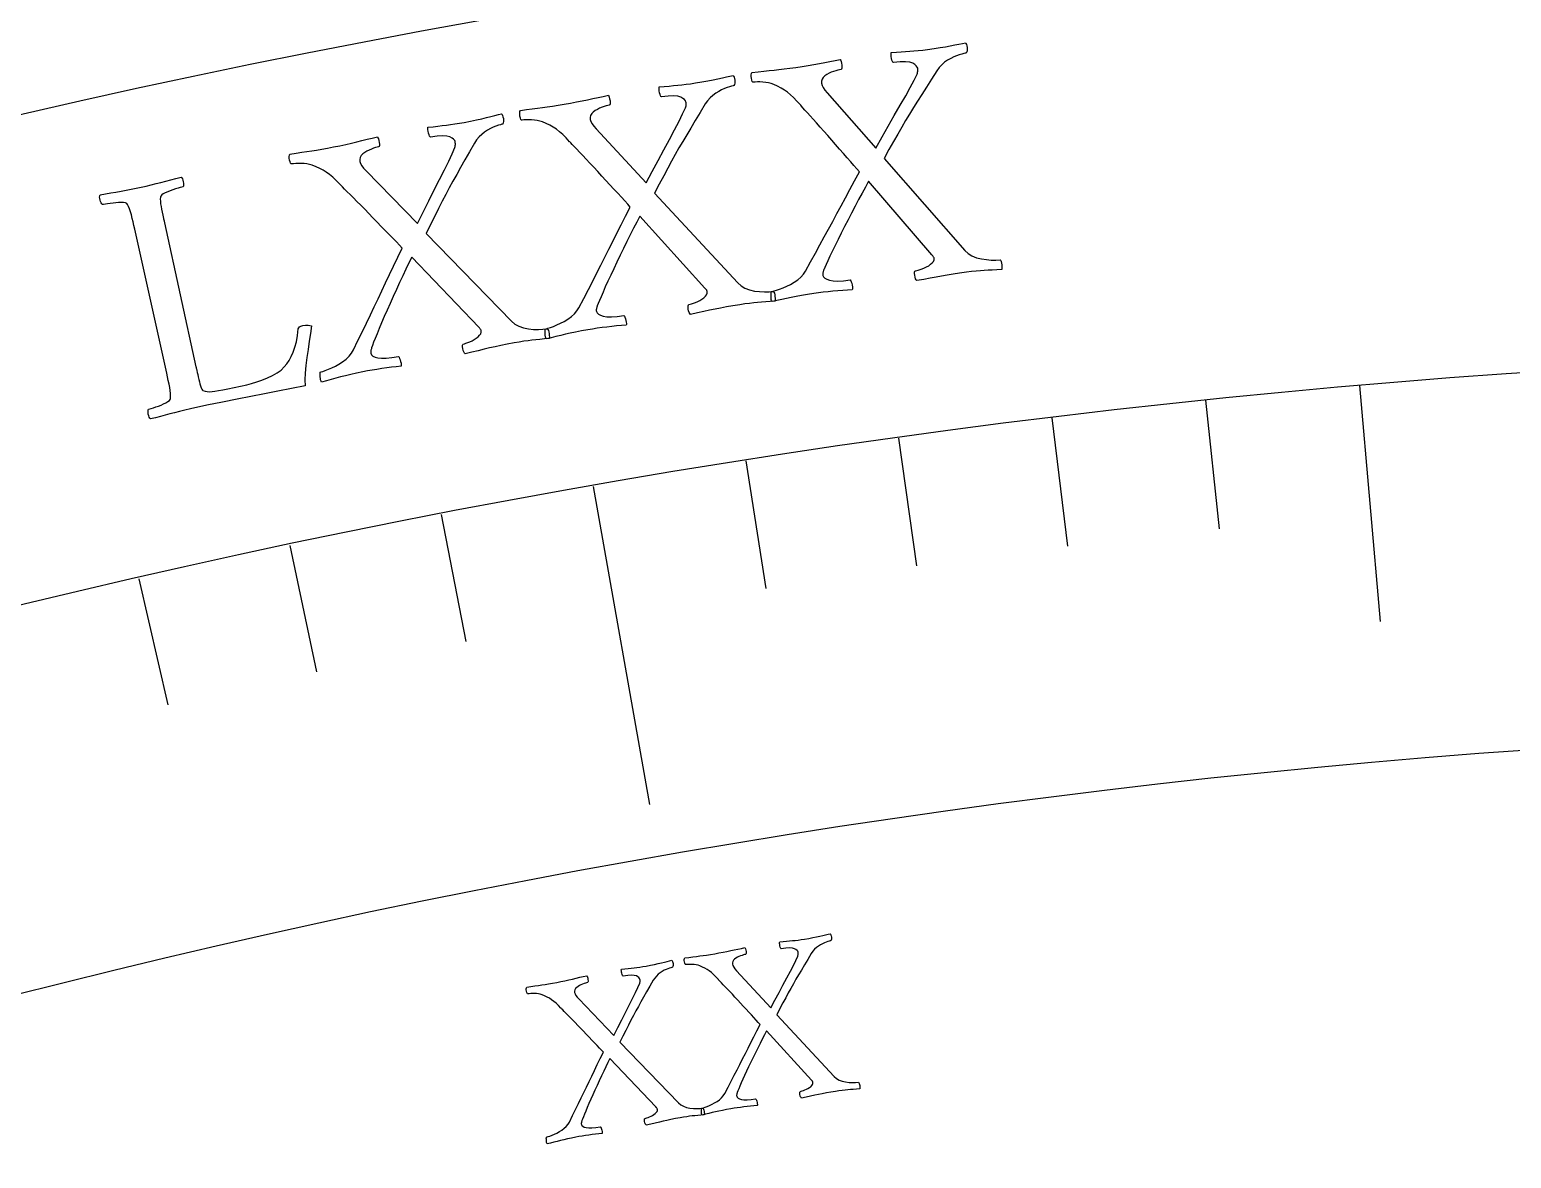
# Model space of a CAD drawing. Header units: millimetres. Extents: x -93 to 93, y -93 to 104.
# Drawn here: x -19.86 to -5.86, y 76.09 to 86.76 of the extents above; entities that cross this region are included whole.
import ezdxf

# ---------------------------------------------------------------- set-up
doc = ezdxf.new("R2010")
doc.units = ezdxf.units.MM
for name, color, linetype in [('ENGRAVE', 7, 'Continuous'), ('ENGRAVE_FINE', 8, 'Continuous'), ('TEXT', 5, 'Continuous')]:
    doc.layers.add(name, color=color, linetype=linetype)

msp = doc.modelspace()

# ---------------------------------------------------------------- linework, layer by layer
at = {"layer": 'ENGRAVE'}
for points in [[(-7.296, 83.3939), (-7.1009, 81.164)], [(-14.5365, 82.4407), (-14.0065, 79.4346)]]:
    msp.add_lwpolyline(points, dxfattribs=at)
for radius in [90.65, 90.65, 88.2219, 83.7125, 83.7125, 80.1513]:
    msp.add_circle((0, 0), radius, dxfattribs=at)
at = {"layer": 'ENGRAVE_FINE'}
for points in [[(-8.7503, 83.2539), (-8.6227, 82.0396)], [(-10.202, 83.0885), (-10.0532, 81.8766)], [(-11.6505, 82.8978), (-11.4806, 81.6887)], [(-13.0955, 82.6819), (-12.9045, 81.4759)], [(-15.9731, 82.1745), (-15.7401, 80.9759)], [(-17.4048, 81.8832), (-17.1509, 80.6889)], [(-18.8312, 81.567), (-18.5565, 80.3772)]]:
    msp.add_lwpolyline(points, dxfattribs=at)
at = {"layer": 'TEXT'}
for points in [[(-12.6207, 86.4008), (-12.5614, 86.4097), (-12.5047, 86.4189), (-12.4507, 86.4283), (-12.3992, 86.4379), (-12.3493, 86.4475), (-12.2997, 86.4568), (-12.2505, 86.4658), (-12.2017, 86.4744), (-12.1976, 86.4666), (-12.1938, 86.4553), (-12.1905, 86.4406), (-12.1875, 86.4224), (-12.1859, 86.405), (-12.1866, 86.3922), (-12.1898, 86.3842), (-12.1953, 86.3808), (-12.2085, 86.3784), (-12.2245, 86.3746), (-12.2433, 86.3693), (-12.2648, 86.3626), (-12.2872, 86.3543), (-12.3086, 86.3445), (-12.3288, 86.3332), (-12.348, 86.3203), (-12.3639, 86.3057), (-12.3744, 86.2891), (-12.3795, 86.2706), (-12.3791, 86.25), (-12.3738, 86.2308), (-12.363, 86.2093), (-12.3468, 86.1857), (-12.3251, 86.1599), (-11.8659, 85.6373), (-11.8066, 85.7435), (-11.7484, 85.8466), (-11.6913, 85.9465), (-11.6353, 86.0433), (-11.5838, 86.133), (-11.5402, 86.212), (-11.5044, 86.2802), (-11.4766, 86.3377), (-11.4732, 86.3466), (-11.4708, 86.3553), (-11.4695, 86.3639), (-11.4692, 86.3724), (-11.4695, 86.3799), (-11.4697, 86.3858), (-11.4699, 86.39), (-11.4702, 86.3925), (-11.4743, 86.4041), (-11.4836, 86.416), (-11.498, 86.428), (-11.5176, 86.4401), (-11.5457, 86.4496), (-11.5854, 86.4538), (-11.6369, 86.4526), (-11.7001, 86.4459), (-11.7051, 86.4492), (-11.7097, 86.4569), (-11.7138, 86.4691), (-11.7175, 86.4857), (-11.7202, 86.5034), (-11.7215, 86.5185), (-11.7214, 86.5311), (-11.7198, 86.5411), (-11.6719, 86.5443), (-11.6267, 86.5473), (-11.5843, 86.5501), (-11.5446, 86.5528), (-11.5055, 86.5558), (-11.4645, 86.5597), (-11.4217, 86.5644), (-11.3771, 86.5699), (-11.3156, 86.5784), (-11.2592, 86.587), (-11.2081, 86.5958), (-11.1621, 86.6047), (-11.1205, 86.6132), (-11.0827, 86.6208), (-11.0486, 86.6274), (-11.0183, 86.6332), (-11.0142, 86.6257), (-11.0105, 86.6156), (-11.007, 86.603), (-11.0039, 86.5878), (-11.0023, 86.5723), (-11.0032, 86.5585), (-11.0067, 86.5464), (-11.0128, 86.5362), (-11.0219, 86.5345), (-11.0357, 86.5312), (-11.0542, 86.5262), (-11.0774, 86.5195), (-11.1035, 86.5107), (-11.1305, 86.4992), (-11.1584, 86.4851), (-11.1873, 86.4683), (-11.2157, 86.4485), (-11.2421, 86.4254), (-11.2666, 86.3989), (-11.2891, 86.3691), (-11.3398, 86.2892), (-11.3872, 86.2147), (-11.4311, 86.1457), (-11.4716, 86.0821), (-11.5101, 86.0211), (-11.5478, 85.9598), (-11.5847, 85.8981), (-11.6209, 85.8361), (-11.6583, 85.771), (-11.6986, 85.6999), (-11.7418, 85.623), (-11.7879, 85.5401), (-11.0236, 84.6715), (-10.9932, 84.6425), (-10.9573, 84.6194), (-10.9159, 84.602), (-10.869, 84.5904), (-10.8205, 84.5833), (-10.7747, 84.5797), (-10.7313, 84.5795), (-10.6905, 84.5828), (-10.6853, 84.5752), (-10.6811, 84.5646), (-10.678, 84.5509), (-10.676, 84.5341), (-10.6749, 84.5176), (-10.6744, 84.5048), (-10.6746, 84.4957), (-10.6755, 84.4904), (-10.722, 84.4877), (-10.7651, 84.4853), (-10.805, 84.4831), (-10.8415, 84.481), (-10.8782, 84.4785), (-10.9185, 84.4749), (-10.9624, 84.4701), (-11.01, 84.4643), (-11.0752, 84.4554), (-11.1361, 84.4465), (-11.1925, 84.4374), (-11.2445, 84.4283), (-11.2965, 84.4187), (-11.3527, 84.4084), (-11.4133, 84.3971), (-11.4781, 84.3851), (-11.4849, 84.3926), (-11.4906, 84.4036), (-11.4951, 84.4182), (-11.4984, 84.4363), (-11.5, 84.4538), (-11.4992, 84.4665), (-11.4961, 84.4745), (-11.4907, 84.4778), (-11.4793, 84.48), (-11.4651, 84.4838), (-11.4479, 84.4893), (-11.4278, 84.4964), (-11.4067, 84.5051), (-11.3864, 84.5151), (-11.3668, 84.5265), (-11.3481, 84.5392), (-11.3323, 84.5528), (-11.3216, 84.5668), (-11.316, 84.5811), (-11.3155, 84.5959), (-11.3163, 84.5994), (-11.3178, 84.6036), (-11.32, 84.6082), (-11.3229, 84.6134), (-11.3262, 84.6186), (-11.3296, 84.623), (-11.3332, 84.6269), (-11.3368, 84.6301), (-11.9343, 85.3241), (-11.9647, 85.2695), (-11.9961, 85.2121), (-12.0285, 85.1517), (-12.0619, 85.0884), (-12.0955, 85.0241), (-12.1286, 84.9604), (-12.161, 84.8974), (-12.1929, 84.8351), (-12.2232, 84.775), (-12.2511, 84.7187), (-12.2765, 84.666), (-12.2995, 84.6171), (-12.3195, 84.5737), (-12.3359, 84.5375), (-12.3487, 84.5086), (-12.3579, 84.487), (-12.3592, 84.483), (-12.3608, 84.4782), (-12.3627, 84.4724), (-12.3649, 84.4657), (-12.3668, 84.4585), (-12.3678, 84.451), (-12.3679, 84.4431), (-12.3671, 84.435), (-12.3615, 84.421), (-12.349, 84.4085), (-12.3296, 84.3978), (-12.3032, 84.3886), (-12.2688, 84.3826), (-12.2249, 84.381), (-12.1717, 84.384), (-12.109, 84.3914), (-12.1034, 84.384), (-12.0985, 84.3735), (-12.0941, 84.36), (-12.0904, 84.3434), (-12.0877, 84.3271), (-12.0866, 84.3144), (-12.0871, 84.3053), (-12.0891, 84.2997), (-12.1341, 84.2965), (-12.1795, 84.293), (-12.2253, 84.2893), (-12.2714, 84.2852), (-12.3175, 84.2807), (-12.363, 84.2756), (-12.4081, 84.2699), (-12.4527, 84.2637), (-12.5127, 84.2544), (-12.5682, 84.2452), (-12.619, 84.2361), (-12.6652, 84.2269), (-12.7096, 84.2176), (-12.7547, 84.2079), (-12.8005, 84.1979), (-12.8472, 84.1875), (-12.8512, 84.1965), (-12.8541, 84.208), (-12.8559, 84.222), (-12.8566, 84.2385), (-12.8567, 84.2544), (-12.8563, 84.2668), (-12.8557, 84.2757), (-12.8547, 84.281), (-12.8449, 84.2833), (-12.8285, 84.288), (-12.8056, 84.2952), (-12.776, 84.3048), (-12.7428, 84.317), (-12.7087, 84.3319), (-12.6738, 84.3494), (-12.638, 84.3696), (-12.6041, 84.3923), (-12.575, 84.4174), (-12.5506, 84.445), (-12.531, 84.475), (-12.483, 84.5615), (-12.4373, 84.6443), (-12.394, 84.7232), (-12.3529, 84.7985), (-12.313, 84.8719), (-12.2734, 84.9455), (-12.2338, 85.0193), (-12.1945, 85.0932), (-12.1542, 85.1687), (-12.1119, 85.2472), (-12.0677, 85.3286), (-12.0214, 85.4131), (-12.0455, 85.4419), (-12.0728, 85.4738), (-12.1033, 85.5088), (-12.1371, 85.547), (-12.1728, 85.5871), (-12.209, 85.6283), (-12.2459, 85.6704), (-12.2834, 85.7135), (-12.3206, 85.7562), (-12.3568, 85.7974), (-12.3919, 85.8371), (-12.4261, 85.8752), (-12.4581, 85.9109), (-12.4872, 85.9432), (-12.5132, 85.9721), (-12.5361, 85.9977), (-12.5549, 86.0186), (-12.5683, 86.0335), (-12.5764, 86.0425), (-12.579, 86.0455), (-12.6115, 86.0823), (-12.6427, 86.1147), (-12.6726, 86.1426), (-12.7012, 86.166), (-12.7303, 86.1864), (-12.7615, 86.2053), (-12.7948, 86.2225), (-12.8303, 86.2381), (-12.8547, 86.2471), (-12.8803, 86.2539), (-12.9071, 86.2587), (-12.9351, 86.2613), (-12.962, 86.2625), (-12.9855, 86.2626), (-13.0057, 86.2618), (-13.0225, 86.26), (-13.0288, 86.2616), (-13.0341, 86.2684), (-13.0385, 86.2804), (-13.0419, 86.2976), (-13.0439, 86.3159), (-13.0436, 86.3312), (-13.0411, 86.3434), (-13.0365, 86.3525), (-12.9779, 86.3596), (-12.9237, 86.3657), (-12.8738, 86.3709), (-12.8283, 86.3753), (-12.7829, 86.3798), (-12.7332, 86.3855), (-12.6791, 86.3925), (-12.6207, 86.4008)], [(-14.8107, 86.0524), (-14.7517, 86.0629), (-14.6953, 86.0735), (-14.6415, 86.0842), (-14.5903, 86.0952), (-14.5406, 86.106), (-14.4913, 86.1165), (-14.4423, 86.1268), (-14.3937, 86.1367), (-14.3894, 86.1289), (-14.3854, 86.1178), (-14.3817, 86.1031), (-14.3782, 86.0851), (-14.3762, 86.0676), (-14.3766, 86.0549), (-14.3796, 86.0467), (-14.385, 86.0433), (-14.3981, 86.0406), (-14.414, 86.0363), (-14.4326, 86.0305), (-14.454, 86.0232), (-14.4762, 86.0144), (-14.4973, 86.0041), (-14.5173, 85.9923), (-14.5361, 85.9789), (-14.5517, 85.9639), (-14.5617, 85.947), (-14.5663, 85.9284), (-14.5654, 85.9079), (-14.5596, 85.8887), (-14.5483, 85.8675), (-14.5314, 85.8443), (-14.5091, 85.8191), (-14.0368, 85.3083), (-13.9802, 85.4161), (-13.9246, 85.5206), (-13.8701, 85.6219), (-13.8166, 85.72), (-13.7674, 85.8111), (-13.7258, 85.8912), (-13.6918, 85.9603), (-13.6654, 86.0184), (-13.6622, 86.0274), (-13.6601, 86.0362), (-13.659, 86.0448), (-13.6589, 86.0533), (-13.6594, 86.0608), (-13.6597, 86.0667), (-13.6601, 86.0708), (-13.6604, 86.0733), (-13.6648, 86.0849), (-13.6744, 86.0965), (-13.6891, 86.1081), (-13.709, 86.1197), (-13.7373, 86.1286), (-13.7771, 86.1317), (-13.8286, 86.1292), (-13.8916, 86.1209), (-13.8967, 86.124), (-13.9015, 86.1316), (-13.9059, 86.1437), (-13.91, 86.1603), (-13.9131, 86.1779), (-13.9148, 86.1929), (-13.915, 86.2055), (-13.9137, 86.2155), (-13.8659, 86.22), (-13.8208, 86.2241), (-13.7785, 86.2281), (-13.7389, 86.2317), (-13.6998, 86.2357), (-13.6589, 86.2406), (-13.6163, 86.2464), (-13.5718, 86.2531), (-13.5106, 86.2631), (-13.4545, 86.2732), (-13.4035, 86.2832), (-13.3578, 86.2933), (-13.3164, 86.3028), (-13.2788, 86.3114), (-13.2449, 86.3189), (-13.2147, 86.3254), (-13.2105, 86.3181), (-13.2065, 86.3081), (-13.2027, 86.2956), (-13.1992, 86.2805), (-13.1972, 86.2649), (-13.1978, 86.2511), (-13.201, 86.239), (-13.2068, 86.2286), (-13.2158, 86.2267), (-13.2296, 86.223), (-13.2479, 86.2175), (-13.271, 86.2103), (-13.2968, 86.2008), (-13.3235, 86.1887), (-13.3511, 86.1738), (-13.3795, 86.1563), (-13.4074, 86.1358), (-13.4332, 86.112), (-13.457, 86.085), (-13.4788, 86.0546), (-13.5275, 85.9734), (-13.5729, 85.8977), (-13.6151, 85.8276), (-13.6539, 85.763), (-13.6908, 85.7011), (-13.727, 85.6388), (-13.7623, 85.5762), (-13.797, 85.5133), (-13.8326, 85.4473), (-13.8711, 85.3752), (-13.9124, 85.2972), (-13.9564, 85.2132), (-13.1702, 84.3642), (-13.1391, 84.3361), (-13.1027, 84.3139), (-13.0608, 84.2975), (-13.0136, 84.2871), (-12.965, 84.2812), (-12.9191, 84.2788), (-12.8757, 84.2797), (-12.835, 84.284), (-12.8296, 84.2766), (-12.8252, 84.2661), (-12.8217, 84.2525), (-12.8193, 84.2357), (-12.8177, 84.2193), (-12.8169, 84.2065), (-12.8169, 84.1974), (-12.8177, 84.192), (-12.8641, 84.1882), (-12.9072, 84.1847), (-12.9469, 84.1814), (-12.9834, 84.1784), (-13.02, 84.175), (-13.0602, 84.1704), (-13.104, 84.1645), (-13.1514, 84.1574), (-13.2164, 84.1469), (-13.277, 84.1365), (-13.3332, 84.126), (-13.3849, 84.1155), (-13.4366, 84.1046), (-13.4926, 84.0928), (-13.5528, 84.0801), (-13.6173, 84.0664), (-13.6244, 84.0737), (-13.6303, 84.0846), (-13.6352, 84.099), (-13.6389, 84.117), (-13.6409, 84.1345), (-13.6405, 84.1473), (-13.6376, 84.1554), (-13.6322, 84.1588), (-13.621, 84.1612), (-13.6068, 84.1654), (-13.5898, 84.1713), (-13.5699, 84.179), (-13.549, 84.1882), (-13.5289, 84.1987), (-13.5097, 84.2106), (-13.4913, 84.2238), (-13.4759, 84.2378), (-13.4655, 84.252), (-13.4603, 84.2665), (-13.4601, 84.2812), (-13.461, 84.2848), (-13.4626, 84.2889), (-13.4649, 84.2935), (-13.4679, 84.2986), (-13.4714, 84.3036), (-13.4749, 84.308), (-13.4786, 84.3118), (-13.4823, 84.3149), (-14.0972, 84.9935), (-14.1262, 84.9382), (-14.1561, 84.88), (-14.187, 84.8188), (-14.2188, 84.7547), (-14.2508, 84.6895), (-14.2822, 84.625), (-14.3131, 84.5612), (-14.3433, 84.4981), (-14.3721, 84.4373), (-14.3986, 84.3803), (-14.4227, 84.327), (-14.4444, 84.2775), (-14.4633, 84.2336), (-14.4787, 84.197), (-14.4908, 84.1678), (-14.4995, 84.1459), (-14.5007, 84.1419), (-14.5021, 84.137), (-14.5039, 84.1312), (-14.5059, 84.1245), (-14.5076, 84.1172), (-14.5084, 84.1096), (-14.5083, 84.1018), (-14.5073, 84.0937), (-14.5013, 84.0798), (-14.4885, 84.0677), (-14.4688, 84.0574), (-14.4423, 84.049), (-14.4077, 84.0438), (-14.3638, 84.0433), (-14.3107, 84.0476), (-14.2482, 84.0567), (-14.2424, 84.0494), (-14.2372, 84.039), (-14.2325, 84.0256), (-14.2284, 84.0092), (-14.2253, 83.993), (-14.2239, 83.9803), (-14.2241, 83.9711), (-14.226, 83.9655), (-14.2709, 83.9612), (-14.3162, 83.9565), (-14.3618, 83.9516), (-14.4078, 83.9464), (-14.4538, 83.9407), (-14.4992, 83.9345), (-14.5441, 83.9276), (-14.5885, 83.9203), (-14.6483, 83.9095), (-14.7035, 83.8989), (-14.7541, 83.8884), (-14.8001, 83.8781), (-14.8441, 83.8677), (-14.889, 83.8569), (-14.9346, 83.8457), (-14.981, 83.8341), (-14.9852, 83.843), (-14.9884, 83.8544), (-14.9906, 83.8684), (-14.9917, 83.8848), (-14.9921, 83.9008), (-14.9921, 83.9132), (-14.9917, 83.922), (-14.9909, 83.9274), (-14.9811, 83.9299), (-14.9648, 83.935), (-14.9421, 83.9428), (-14.9128, 83.9532), (-14.8799, 83.9662), (-14.8462, 83.9819), (-14.8117, 84.0003), (-14.7764, 84.0214), (-14.7431, 84.045), (-14.7147, 84.0708), (-14.691, 84.099), (-14.6722, 84.1296), (-14.6264, 84.2173), (-14.5828, 84.3011), (-14.5415, 84.3812), (-14.5023, 84.4574), (-14.4644, 84.5319), (-14.4266, 84.6064), (-14.3889, 84.6812), (-14.3515, 84.7561), (-14.3131, 84.8326), (-14.2728, 84.9121), (-14.2307, 84.9947), (-14.1866, 85.0803), (-14.2114, 85.1084), (-14.2395, 85.1396), (-14.2709, 85.1739), (-14.3056, 85.2112), (-14.3423, 85.2504), (-14.3796, 85.2906), (-14.4175, 85.3318), (-14.4561, 85.3739), (-14.4944, 85.4157), (-14.5316, 85.456), (-14.5678, 85.4947), (-14.6028, 85.532), (-14.6358, 85.5668), (-14.6656, 85.5984), (-14.6924, 85.6266), (-14.716, 85.6516), (-14.7353, 85.672), (-14.749, 85.6866), (-14.7573, 85.6954), (-14.7601, 85.6983), (-14.7935, 85.7343), (-14.8255, 85.7659), (-14.8561, 85.793), (-14.8853, 85.8157), (-14.9149, 85.8354), (-14.9465, 85.8534), (-14.9803, 85.8698), (-15.0162, 85.8845), (-15.0408, 85.8928), (-15.0665, 85.899), (-15.0934, 85.9031), (-15.1215, 85.905), (-15.1484, 85.9055), (-15.172, 85.905), (-15.1921, 85.9037), (-15.2089, 85.9015), (-15.2152, 85.9029), (-15.2206, 85.9096), (-15.2253, 85.9215), (-15.2292, 85.9386), (-15.2316, 85.9569), (-15.2317, 85.9721), (-15.2296, 85.9844), (-15.2252, 85.9936), (-15.1668, 86.0021), (-15.1127, 86.0096), (-15.063, 86.0161), (-15.0177, 86.0216), (-14.9724, 86.0273), (-14.9228, 86.0343), (-14.8689, 86.0427), (-14.8107, 86.0524)], [(-16.9912, 85.6486), (-16.9325, 85.6605), (-16.8763, 85.6725), (-16.8228, 85.6847), (-16.7719, 85.6969), (-16.7225, 85.709), (-16.6735, 85.7208), (-16.6248, 85.7322), (-16.5765, 85.7434), (-16.572, 85.7358), (-16.5677, 85.7247), (-16.5636, 85.7102), (-16.5597, 85.6922), (-16.5572, 85.6748), (-16.5573, 85.662), (-16.5601, 85.6538), (-16.5654, 85.6502), (-16.5785, 85.6472), (-16.5942, 85.6425), (-16.6127, 85.6363), (-16.6339, 85.6284), (-16.6559, 85.6191), (-16.6767, 85.6082), (-16.6963, 85.5959), (-16.7148, 85.582), (-16.73, 85.5666), (-16.7396, 85.5495), (-16.7437, 85.5307), (-16.7423, 85.5103), (-16.736, 85.4913), (-16.7242, 85.4704), (-16.7067, 85.4476), (-16.6838, 85.423), (-16.1987, 84.9244), (-16.1448, 85.0335), (-16.0919, 85.1394), (-16.04, 85.2421), (-15.989, 85.3415), (-15.9421, 85.4338), (-15.9026, 85.5149), (-15.8703, 85.5848), (-15.8454, 85.6436), (-15.8424, 85.6527), (-15.8405, 85.6615), (-15.8396, 85.6702), (-15.8398, 85.6786), (-15.8404, 85.6862), (-15.841, 85.692), (-15.8414, 85.6962), (-15.8418, 85.6987), (-15.8465, 85.7101), (-15.8563, 85.7215), (-15.8714, 85.7327), (-15.8916, 85.7438), (-15.9201, 85.7519), (-15.96, 85.7541), (-16.0113, 85.7502), (-16.0741, 85.7404), (-16.0793, 85.7434), (-16.0843, 85.7508), (-16.089, 85.7628), (-16.0935, 85.7793), (-16.0971, 85.7968), (-16.0992, 85.8118), (-16.0997, 85.8243), (-16.0987, 85.8344), (-16.0509, 85.84), (-16.006, 85.8454), (-15.9638, 85.8503), (-15.9243, 85.855), (-15.8853, 85.86), (-15.8446, 85.8659), (-15.8021, 85.8728), (-15.7578, 85.8806), (-15.6968, 85.8922), (-15.641, 85.9037), (-15.5904, 85.915), (-15.5449, 85.9262), (-15.5038, 85.9368), (-15.4664, 85.9463), (-15.4327, 85.9547), (-15.4027, 85.962), (-15.3982, 85.9547), (-15.394, 85.9449), (-15.3899, 85.9325), (-15.3861, 85.9175), (-15.3836, 85.902), (-15.3838, 85.8882), (-15.3867, 85.876), (-15.3923, 85.8654), (-15.4013, 85.8633), (-15.4149, 85.8592), (-15.4331, 85.8533), (-15.456, 85.8455), (-15.4816, 85.8354), (-15.508, 85.8225), (-15.5352, 85.807), (-15.5631, 85.7888), (-15.5905, 85.7676), (-15.6157, 85.7431), (-15.6388, 85.7155), (-15.6597, 85.6846), (-15.7064, 85.6021), (-15.7499, 85.5253), (-15.7902, 85.4542), (-15.8275, 85.3886), (-15.8628, 85.3258), (-15.8973, 85.2626), (-15.9311, 85.1992), (-15.9641, 85.1354), (-15.9981, 85.0684), (-16.0347, 84.9954), (-16.074, 84.9164), (-16.1158, 84.8313), (-15.3084, 84.0025), (-15.2766, 83.9752), (-15.2396, 83.9539), (-15.1973, 83.9387), (-15.1499, 83.9294), (-15.1011, 83.9248), (-15.0551, 83.9235), (-15.0118, 83.9256), (-14.9713, 83.9309), (-14.9656, 83.9236), (-14.9609, 83.9132), (-14.9572, 83.8997), (-14.9543, 83.883), (-14.9523, 83.8666), (-14.9512, 83.8539), (-14.951, 83.8448), (-14.9516, 83.8394), (-14.9979, 83.8344), (-15.0408, 83.8298), (-15.0805, 83.8255), (-15.1169, 83.8216), (-15.1534, 83.8172), (-15.1935, 83.8116), (-15.2371, 83.8046), (-15.2843, 83.7963), (-15.349, 83.7842), (-15.4093, 83.7722), (-15.4652, 83.7603), (-15.5167, 83.7485), (-15.5681, 83.7363), (-15.6238, 83.7231), (-15.6836, 83.7088), (-15.7477, 83.6935), (-15.755, 83.7006), (-15.7612, 83.7113), (-15.7665, 83.7256), (-15.7707, 83.7436), (-15.7731, 83.761), (-15.773, 83.7737), (-15.7703, 83.7819), (-15.765, 83.7854), (-15.7538, 83.7882), (-15.7398, 83.7927), (-15.7229, 83.7991), (-15.7032, 83.8072), (-15.6826, 83.8169), (-15.6628, 83.828), (-15.6438, 83.8403), (-15.6258, 83.854), (-15.6107, 83.8684), (-15.6008, 83.8829), (-15.5959, 83.8975), (-15.5961, 83.9122), (-15.597, 83.9158), (-15.5987, 83.9198), (-15.6012, 83.9243), (-15.6043, 83.9294), (-15.6079, 83.9343), (-15.6116, 83.9387), (-15.6153, 83.9423), (-15.6191, 83.9453), (-16.2511, 84.6081), (-16.2786, 84.5521), (-16.3071, 84.4931), (-16.3364, 84.4312), (-16.3665, 84.3663), (-16.3969, 84.3003), (-16.4266, 84.235), (-16.4559, 84.1705), (-16.4845, 84.1066), (-16.5118, 84.0451), (-16.5367, 83.9874), (-16.5595, 83.9335), (-16.5799, 83.8835), (-16.5977, 83.8391), (-16.6122, 83.8022), (-16.6235, 83.7727), (-16.6317, 83.7506), (-16.6328, 83.7465), (-16.6341, 83.7416), (-16.6357, 83.7357), (-16.6375, 83.729), (-16.639, 83.7217), (-16.6397, 83.7141), (-16.6394, 83.7063), (-16.6382, 83.6982), (-16.6319, 83.6844), (-16.6187, 83.6727), (-16.5988, 83.6629), (-16.572, 83.6551), (-16.5373, 83.6508), (-16.4935, 83.6515), (-16.4404, 83.6571), (-16.3782, 83.6677), (-16.3722, 83.6606), (-16.3668, 83.6504), (-16.3617, 83.6371), (-16.3572, 83.6208), (-16.3537, 83.6046), (-16.3519, 83.592), (-16.352, 83.5828), (-16.3537, 83.5772), (-16.3985, 83.5717), (-16.4436, 83.5659), (-16.4891, 83.5598), (-16.535, 83.5534), (-16.5808, 83.5466), (-16.626, 83.5392), (-16.6708, 83.5312), (-16.7149, 83.5227), (-16.7745, 83.5105), (-16.8294, 83.4985), (-16.8797, 83.4867), (-16.9254, 83.4752), (-16.9691, 83.4637), (-17.0137, 83.4517), (-17.059, 83.4394), (-17.1051, 83.4266), (-17.1095, 83.4354), (-17.113, 83.4468), (-17.1155, 83.4606), (-17.1171, 83.477), (-17.1179, 83.493), (-17.1182, 83.5054), (-17.1181, 83.5143), (-17.1174, 83.5196), (-17.1076, 83.5224), (-17.0915, 83.5279), (-17.069, 83.5363), (-17.04, 83.5474), (-17.0074, 83.5613), (-16.9741, 83.5778), (-16.9401, 83.5971), (-16.9054, 83.6191), (-16.8727, 83.6435), (-16.8449, 83.6701), (-16.8219, 83.6988), (-16.8039, 83.7298), (-16.7604, 83.8187), (-16.7189, 83.9036), (-16.6796, 83.9847), (-16.6424, 84.0619), (-16.6064, 84.1373), (-16.5705, 84.2128), (-16.5347, 84.2885), (-16.4992, 84.3643), (-16.4628, 84.4417), (-16.4246, 84.5223), (-16.3845, 84.6059), (-16.3426, 84.6926), (-16.3681, 84.7201), (-16.397, 84.7506), (-16.4293, 84.784), (-16.4649, 84.8204), (-16.5026, 84.8587), (-16.5409, 84.898), (-16.5799, 84.9381), (-16.6195, 84.9792), (-16.6588, 85.0201), (-16.6971, 85.0594), (-16.7342, 85.0972), (-16.7702, 85.1336), (-16.804, 85.1676), (-16.8347, 85.1983), (-16.8621, 85.2259), (-16.8863, 85.2503), (-16.9061, 85.2702), (-16.9203, 85.2844), (-16.9288, 85.293), (-16.9316, 85.2958), (-16.9659, 85.331), (-16.9987, 85.3617), (-17.03, 85.3881), (-17.0598, 85.41), (-17.0898, 85.4289), (-17.1219, 85.4461), (-17.1561, 85.4617), (-17.1923, 85.4755), (-17.2171, 85.4831), (-17.2431, 85.4887), (-17.2701, 85.4921), (-17.2982, 85.4933), (-17.3251, 85.4931), (-17.3486, 85.4921), (-17.3687, 85.4902), (-17.3854, 85.4876), (-17.3917, 85.4888), (-17.3974, 85.4954), (-17.4024, 85.5071), (-17.4067, 85.5242), (-17.4096, 85.5423), (-17.4101, 85.5576), (-17.4082, 85.5699), (-17.404, 85.5793), (-17.3459, 85.5893), (-17.292, 85.5981), (-17.2425, 85.6059), (-17.1973, 85.6125), (-17.1522, 85.6193), (-17.1028, 85.6276), (-17.0491, 85.6374), (-16.9912, 85.6486)], [(-18.2913, 83.5715), (-18.2905, 83.5678), (-18.2895, 83.5633), (-18.2884, 83.558), (-18.287, 83.5519), (-18.2836, 83.5361), (-18.2796, 83.518), (-18.2752, 83.4977), (-18.2703, 83.4752), (-18.265, 83.4521), (-18.2595, 83.4301), (-18.2539, 83.4092), (-18.2481, 83.3894), (-18.2422, 83.3723), (-18.2364, 83.3594), (-18.2307, 83.3508), (-18.2251, 83.3465), (-18.2057, 83.34), (-18.185, 83.336), (-18.1629, 83.3348), (-18.1395, 83.3361), (-18.1121, 83.3398), (-18.0782, 83.3456), (-18.0377, 83.3534), (-17.9907, 83.3632), (-17.8121, 83.4016), (-17.7657, 83.4128), (-17.7177, 83.4272), (-17.6681, 83.4447), (-17.6167, 83.4653), (-17.5675, 83.4883), (-17.5245, 83.5133), (-17.4876, 83.5401), (-17.4567, 83.5689), (-17.4328, 83.5982), (-17.4107, 83.6314), (-17.3905, 83.6684), (-17.3721, 83.7094), (-17.356, 83.7554), (-17.3427, 83.8076), (-17.3321, 83.8661), (-17.3243, 83.9309), (-17.3208, 83.9405), (-17.3126, 83.9486), (-17.2999, 83.9551), (-17.2826, 83.9599), (-17.2553, 83.9643), (-17.2325, 83.9651), (-17.2141, 83.9625), (-17.2001, 83.9564), (-17.2098, 83.8851), (-17.2201, 83.8116), (-17.231, 83.7358), (-17.2424, 83.6577), (-17.2523, 83.5817), (-17.2586, 83.5119), (-17.2613, 83.4484), (-17.2603, 83.3912), (-17.3885, 83.365), (-17.5164, 83.3395), (-17.644, 83.3147), (-17.7714, 83.2907), (-17.9026, 83.2656), (-18.0417, 83.2377), (-18.1886, 83.207), (-18.3434, 83.1734), (-18.397, 83.1612), (-18.4476, 83.1491), (-18.4953, 83.1369), (-18.5399, 83.1247), (-18.5836, 83.1127), (-18.6281, 83.1011), (-18.6737, 83.0899), (-18.7201, 83.0791), (-18.7274, 83.0856), (-18.7335, 83.095), (-18.7382, 83.1072), (-18.7417, 83.1222), (-18.7438, 83.1376), (-18.7443, 83.1508), (-18.7433, 83.1617), (-18.7407, 83.1704), (-18.729, 83.1734), (-18.7134, 83.1779), (-18.6939, 83.1838), (-18.6705, 83.1914), (-18.6455, 83.2001), (-18.6214, 83.2096), (-18.5981, 83.2201), (-18.5757, 83.2314), (-18.5564, 83.2428), (-18.5427, 83.2533), (-18.5345, 83.2631), (-18.5319, 83.272), (-18.5308, 83.2943), (-18.5318, 83.3191), (-18.5348, 83.3464), (-18.5398, 83.3764), (-18.5461, 83.4081), (-18.5529, 83.4411), (-18.5602, 83.4752), (-18.5679, 83.5105), (-18.8704, 84.8708), (-18.8784, 84.9062), (-18.8863, 84.9405), (-18.8943, 84.9737), (-18.9022, 85.0058), (-18.9104, 85.0358), (-18.9195, 85.0623), (-18.9293, 85.0855), (-18.9399, 85.1053), (-18.9464, 85.1135), (-18.9582, 85.1192), (-18.9754, 85.1224), (-18.9979, 85.1232), (-19.0232, 85.1223), (-19.0491, 85.1207), (-19.0754, 85.1184), (-19.1023, 85.1152), (-19.1272, 85.1119), (-19.1479, 85.1089), (-19.1642, 85.1061), (-19.1763, 85.1037), (-19.1825, 85.1105), (-19.1882, 85.1199), (-19.1935, 85.132), (-19.1982, 85.1468), (-19.2015, 85.1619), (-19.2024, 85.1749), (-19.2008, 85.186), (-19.1969, 85.195), (-19.1469, 85.2044), (-19.0973, 85.2135), (-19.0481, 85.2223), (-18.9992, 85.2308), (-18.9508, 85.2393), (-18.9029, 85.2483), (-18.8556, 85.2578), (-18.8088, 85.2678), (-18.7611, 85.2787), (-18.714, 85.29), (-18.6677, 85.3017), (-18.6222, 85.3139), (-18.5765, 85.3263), (-18.5297, 85.3388), (-18.4818, 85.3512), (-18.4328, 85.3636), (-18.4254, 85.3571), (-18.4194, 85.3477), (-18.4147, 85.3354), (-18.4113, 85.3204), (-18.4094, 85.305), (-18.4091, 85.2918), (-18.4103, 85.2808), (-18.4131, 85.2721), (-18.4251, 85.2692), (-18.4411, 85.2648), (-18.4611, 85.2589), (-18.4851, 85.2514), (-18.5106, 85.243), (-18.5352, 85.2341), (-18.5589, 85.2248), (-18.5815, 85.2151), (-18.601, 85.205), (-18.6153, 85.1948), (-18.6244, 85.1845), (-18.6282, 85.1741), (-18.6288, 85.1555), (-18.6278, 85.1348), (-18.6253, 85.1118), (-18.6212, 85.0867), (-18.6161, 85.0598), (-18.6105, 85.0317), (-18.6044, 85.0024), (-18.5979, 84.972), (-18.5968, 84.9671), (-18.5957, 84.9622), (-18.5947, 84.9573), (-18.5936, 84.9524), (-18.5925, 84.9475), (-18.5914, 84.9426), (-18.5904, 84.9377), (-18.5893, 84.9328)], [(-13.3888, 78.0235), (-13.3484, 78.0307), (-13.3098, 78.0379), (-13.273, 78.0453), (-13.2379, 78.0528), (-13.2039, 78.0602), (-13.1701, 78.0674), (-13.1366, 78.0745), (-13.1034, 78.0813), (-13.1004, 78.076), (-13.0977, 78.0683), (-13.0951, 78.0582), (-13.0927, 78.0458), (-13.0913, 78.0338), (-13.0916, 78.025), (-13.0936, 78.0194), (-13.0973, 78.0171), (-13.1063, 78.0152), (-13.1172, 78.0123), (-13.1299, 78.0083), (-13.1446, 78.0033), (-13.1598, 77.9972), (-13.1742, 77.9901), (-13.1879, 77.982), (-13.2008, 77.9728), (-13.2114, 77.9625), (-13.2183, 77.9509), (-13.2214, 77.9381), (-13.2208, 77.924), (-13.2168, 77.9108), (-13.209, 77.8963), (-13.1975, 77.8803), (-13.1822, 77.863), (-12.8579, 77.512), (-12.8192, 77.586), (-12.7812, 77.6579), (-12.744, 77.7277), (-12.7075, 77.7952), (-12.6739, 77.8578), (-12.6455, 77.9129), (-12.6224, 77.9605), (-12.6044, 78.0005), (-12.6022, 78.0066), (-12.6008, 78.0127), (-12.6001, 78.0186), (-12.6, 78.0244), (-12.6004, 78.0296), (-12.6006, 78.0337), (-12.6009, 78.0365), (-12.6011, 78.0382), (-12.6041, 78.0462), (-12.6107, 78.0541), (-12.6209, 78.0621), (-12.6345, 78.0701), (-12.6539, 78.0761), (-12.6812, 78.0782), (-12.7164, 78.0764), (-12.7595, 78.0707), (-12.763, 78.0728), (-12.7663, 78.078), (-12.7694, 78.0863), (-12.7722, 78.0977), (-12.7744, 78.1098), (-12.7756, 78.1202), (-12.7757, 78.1288), (-12.7749, 78.1357), (-12.7421, 78.1388), (-12.7113, 78.1417), (-12.6823, 78.1445), (-12.6552, 78.147), (-12.6285, 78.1498), (-12.6005, 78.1532), (-12.5713, 78.1573), (-12.5409, 78.162), (-12.499, 78.169), (-12.4606, 78.176), (-12.4258, 78.183), (-12.3944, 78.19), (-12.3662, 78.1966), (-12.3405, 78.2026), (-12.3173, 78.2078), (-12.2966, 78.2124), (-12.2937, 78.2073), (-12.2909, 78.2005), (-12.2883, 78.1919), (-12.2859, 78.1815), (-12.2844, 78.1708), (-12.2848, 78.1613), (-12.2869, 78.153), (-12.2909, 78.1459), (-12.2971, 78.1445), (-12.3064, 78.1419), (-12.319, 78.1381), (-12.3348, 78.1331), (-12.3524, 78.1265), (-12.3707, 78.1181), (-12.3895, 78.1079), (-12.409, 78.0958), (-12.428, 78.0816), (-12.4456, 78.0652), (-12.4618, 78.0466), (-12.4766, 78.0257), (-12.5098, 77.9697), (-12.5408, 77.9176), (-12.5695, 77.8694), (-12.596, 77.8249), (-12.6212, 77.7823), (-12.6458, 77.7395), (-12.67, 77.6964), (-12.6936, 77.6531), (-12.718, 77.6076), (-12.7443, 77.5581), (-12.7725, 77.5044), (-12.8026, 77.4466), (-12.2608, 76.8642), (-12.2393, 76.845), (-12.2142, 76.8298), (-12.1853, 76.8186), (-12.1528, 76.8116), (-12.1193, 76.8077), (-12.0877, 76.8062), (-12.0579, 76.8069), (-12.0298, 76.81), (-12.0261, 76.8049), (-12.023, 76.7977), (-12.0206, 76.7883), (-12.0189, 76.7768), (-12.0177, 76.7655), (-12.0172, 76.7568), (-12.0171, 76.7505), (-12.0176, 76.7468), (-12.0496, 76.744), (-12.0792, 76.7415), (-12.1066, 76.7391), (-12.1317, 76.737), (-12.1569, 76.7345), (-12.1846, 76.7312), (-12.2148, 76.7271), (-12.2474, 76.7221), (-12.2921, 76.7147), (-12.3338, 76.7074), (-12.3725, 76.7001), (-12.4081, 76.6928), (-12.4437, 76.6852), (-12.4823, 76.677), (-12.5237, 76.6681), (-12.5681, 76.6586), (-12.573, 76.6636), (-12.5771, 76.6711), (-12.5805, 76.681), (-12.5831, 76.6934), (-12.5845, 76.7054), (-12.5842, 76.7141), (-12.5822, 76.7197), (-12.5785, 76.7221), (-12.5707, 76.7238), (-12.561, 76.7267), (-12.5493, 76.7308), (-12.5356, 76.7361), (-12.5212, 76.7424), (-12.5074, 76.7497), (-12.4942, 76.7579), (-12.4816, 76.767), (-12.471, 76.7766), (-12.4639, 76.7864), (-12.4603, 76.7964), (-12.4602, 76.8065), (-12.4608, 76.809), (-12.4619, 76.8118), (-12.4635, 76.815), (-12.4656, 76.8185), (-12.468, 76.8219), (-12.4704, 76.825), (-12.4729, 76.8275), (-12.4755, 76.8297), (-12.8991, 77.2955), (-12.9189, 77.2574), (-12.9394, 77.2174), (-12.9606, 77.1753), (-12.9825, 77.1312), (-13.0044, 77.0864), (-13.026, 77.0421), (-13.0472, 76.9982), (-13.068, 76.9548), (-13.0878, 76.913), (-13.106, 76.8738), (-13.1226, 76.8372), (-13.1375, 76.8031), (-13.1505, 76.7729), (-13.1612, 76.7478), (-13.1695, 76.7277), (-13.1755, 76.7127), (-13.1763, 76.7099), (-13.1773, 76.7066), (-13.1785, 76.7026), (-13.1799, 76.698), (-13.1811, 76.693), (-13.1817, 76.6878), (-13.1816, 76.6824), (-13.1809, 76.6768), (-13.1768, 76.6672), (-13.168, 76.6589), (-13.1545, 76.6519), (-13.1362, 76.646), (-13.1124, 76.6425), (-13.0822, 76.6422), (-13.0456, 76.6451), (-13.0025, 76.6513), (-12.9986, 76.6463), (-12.995, 76.6392), (-12.9918, 76.63), (-12.9889, 76.6187), (-12.9868, 76.6075), (-12.9858, 76.5988), (-12.986, 76.5925), (-12.9873, 76.5887), (-13.0182, 76.5857), (-13.0494, 76.5825), (-13.0808, 76.5791), (-13.1125, 76.5755), (-13.1442, 76.5716), (-13.1755, 76.5673), (-13.2064, 76.5626), (-13.237, 76.5576), (-13.2782, 76.5502), (-13.3162, 76.543), (-13.351, 76.5358), (-13.3827, 76.5287), (-13.4131, 76.5216), (-13.444, 76.5142), (-13.4754, 76.5066), (-13.5073, 76.4987), (-13.5102, 76.5048), (-13.5124, 76.5126), (-13.5139, 76.5222), (-13.5147, 76.5335), (-13.5149, 76.5445), (-13.5149, 76.553), (-13.5146, 76.5591), (-13.514, 76.5628), (-13.5073, 76.5645), (-13.4961, 76.568), (-13.4804, 76.5733), (-13.4602, 76.5805), (-13.4376, 76.5894), (-13.4144, 76.6002), (-13.3906, 76.6128), (-13.3663, 76.6272), (-13.3433, 76.6434), (-13.3237, 76.6612), (-13.3074, 76.6805), (-13.2944, 76.7015), (-13.2628, 76.7618), (-13.2328, 76.8194), (-13.2043, 76.8745), (-13.1773, 76.9269), (-13.1512, 76.978), (-13.1252, 77.0293), (-13.0994, 77.0807), (-13.0736, 77.1322), (-13.0473, 77.1848), (-13.0196, 77.2394), (-12.9907, 77.2962), (-12.9605, 77.3551), (-12.9775, 77.3744), (-12.9969, 77.3959), (-13.0184, 77.4194), (-13.0423, 77.445), (-13.0675, 77.472), (-13.0931, 77.4997), (-13.1191, 77.528), (-13.1456, 77.5569), (-13.1719, 77.5856), (-13.1974, 77.6133), (-13.2222, 77.64), (-13.2463, 77.6656), (-13.2689, 77.6896), (-13.2894, 77.7113), (-13.3077, 77.7307), (-13.3239, 77.7479), (-13.3371, 77.762), (-13.3465, 77.772), (-13.3522, 77.778), (-13.3541, 77.78), (-13.377, 77.8048), (-13.3989, 77.8265), (-13.4199, 77.8452), (-13.4399, 77.8609), (-13.4601, 77.8744), (-13.4818, 77.8868), (-13.505, 77.8981), (-13.5295, 77.9083), (-13.5464, 77.914), (-13.564, 77.9183), (-13.5824, 77.9212), (-13.6016, 77.9226), (-13.6201, 77.9229), (-13.6362, 77.9226), (-13.65, 77.9218), (-13.6615, 77.9203), (-13.6658, 77.9213), (-13.6695, 77.9258), (-13.6728, 77.934), (-13.6754, 77.9458), (-13.677, 77.9584), (-13.6771, 77.9688), (-13.6756, 77.9773), (-13.6726, 77.9836), (-13.6326, 77.9894), (-13.5956, 77.9945), (-13.5616, 77.9989), (-13.5305, 78.0026), (-13.4995, 78.0064), (-13.4656, 78.0112), (-13.4287, 78.0169), (-13.3888, 78.0235)], [(-14.8825, 77.7524), (-14.8422, 77.7604), (-14.8038, 77.7683), (-14.7671, 77.7764), (-14.7322, 77.7846), (-14.6983, 77.7927), (-14.6647, 77.8005), (-14.6313, 77.8082), (-14.5982, 77.8157), (-14.5952, 77.8104), (-14.5923, 77.8028), (-14.5895, 77.7928), (-14.5869, 77.7804), (-14.5852, 77.7684), (-14.5854, 77.7596), (-14.5873, 77.754), (-14.591, 77.7516), (-14.5999, 77.7495), (-14.6107, 77.7464), (-14.6234, 77.7422), (-14.6379, 77.7369), (-14.653, 77.7306), (-14.6673, 77.7232), (-14.6808, 77.7148), (-14.6935, 77.7054), (-14.704, 77.6948), (-14.7106, 77.6831), (-14.7135, 77.6702), (-14.7126, 77.6562), (-14.7083, 77.6431), (-14.7003, 77.6287), (-14.6885, 77.6129), (-14.6728, 77.5959), (-14.3419, 77.2511), (-14.3046, 77.326), (-14.268, 77.3986), (-14.2321, 77.469), (-14.1969, 77.5372), (-14.1645, 77.6005), (-14.1372, 77.6561), (-14.115, 77.7041), (-14.0978, 77.7444), (-14.0958, 77.7506), (-14.0944, 77.7567), (-14.0938, 77.7627), (-14.0939, 77.7685), (-14.0943, 77.7737), (-14.0947, 77.7777), (-14.095, 77.7806), (-14.0952, 77.7823), (-14.0984, 77.7901), (-14.1051, 77.798), (-14.1154, 77.8057), (-14.1292, 77.8135), (-14.1487, 77.8191), (-14.1761, 77.8207), (-14.2112, 77.8182), (-14.2542, 77.8117), (-14.2578, 77.8137), (-14.2612, 77.8189), (-14.2644, 77.8271), (-14.2674, 77.8385), (-14.2699, 77.8505), (-14.2712, 77.8608), (-14.2716, 77.8694), (-14.2708, 77.8764), (-14.2381, 77.8801), (-14.2073, 77.8836), (-14.1784, 77.8869), (-14.1514, 77.89), (-14.1247, 77.8933), (-14.0968, 77.8973), (-14.0677, 77.9019), (-14.0374, 77.9071), (-13.9956, 77.9149), (-13.9574, 77.9227), (-13.9227, 77.9303), (-13.8915, 77.9379), (-13.8634, 77.9451), (-13.8378, 77.9516), (-13.8147, 77.9573), (-13.7941, 77.9622), (-13.7911, 77.9572), (-13.7882, 77.9504), (-13.7854, 77.9419), (-13.7828, 77.9316), (-13.7811, 77.9209), (-13.7813, 77.9114), (-13.7833, 77.903), (-13.7871, 77.8958), (-13.7933, 77.8943), (-13.8026, 77.8916), (-13.8151, 77.8876), (-13.8308, 77.8822), (-13.8483, 77.8753), (-13.8664, 77.8666), (-13.885, 77.8559), (-13.9042, 77.8435), (-13.923, 77.829), (-13.9403, 77.8122), (-13.9561, 77.7933), (-13.9705, 77.7721), (-14.0026, 77.7155), (-14.0326, 77.6628), (-14.0604, 77.614), (-14.086, 77.5691), (-14.1104, 77.526), (-14.1342, 77.4827), (-14.1575, 77.4392), (-14.1803, 77.3954), (-14.2038, 77.3495), (-14.2291, 77.2994), (-14.2563, 77.2452), (-14.2853, 77.1869), (-13.7325, 76.615), (-13.7106, 76.5961), (-13.6852, 76.5814), (-13.6561, 76.5709), (-13.6235, 76.5644), (-13.5899, 76.5612), (-13.5583, 76.5602), (-13.5285, 76.5616), (-13.5005, 76.5652), (-13.4967, 76.5602), (-13.4934, 76.553), (-13.4908, 76.5437), (-13.4889, 76.5322), (-13.4876, 76.521), (-13.4868, 76.5122), (-13.4867, 76.506), (-13.4871, 76.5022), (-13.519, 76.4989), (-13.5486, 76.4957), (-13.5759, 76.4929), (-13.601, 76.4902), (-13.6261, 76.4873), (-13.6537, 76.4835), (-13.6838, 76.4787), (-13.7163, 76.4731), (-13.7609, 76.4649), (-13.8025, 76.4568), (-13.841, 76.4487), (-13.8765, 76.4407), (-13.9119, 76.4325), (-13.9503, 76.4235), (-13.9916, 76.4138), (-14.0358, 76.4035), (-14.0407, 76.4084), (-14.045, 76.4158), (-14.0486, 76.4257), (-14.0514, 76.438), (-14.053, 76.4499), (-14.0529, 76.4587), (-14.051, 76.4643), (-14.0474, 76.4668), (-14.0397, 76.4686), (-14.03, 76.4717), (-14.0184, 76.476), (-14.0048, 76.4816), (-13.9905, 76.4882), (-13.9768, 76.4957), (-13.9638, 76.5042), (-13.9513, 76.5135), (-13.9409, 76.5234), (-13.934, 76.5333), (-13.9306, 76.5434), (-13.9307, 76.5535), (-13.9313, 76.5559), (-13.9325, 76.5587), (-13.9342, 76.5618), (-13.9363, 76.5653), (-13.9388, 76.5687), (-13.9413, 76.5717), (-13.9438, 76.5742), (-13.9465, 76.5763), (-14.3789, 77.0339), (-14.398, 76.9955), (-14.4178, 76.9551), (-14.4381, 76.9126), (-14.4591, 76.8681), (-14.4802, 76.8229), (-14.5009, 76.7781), (-14.5213, 76.7339), (-14.5413, 76.6901), (-14.5603, 76.6479), (-14.5777, 76.6083), (-14.5936, 76.5714), (-14.6079, 76.5371), (-14.6203, 76.5067), (-14.6305, 76.4813), (-14.6384, 76.4611), (-14.6441, 76.446), (-14.6449, 76.4432), (-14.6458, 76.4398), (-14.6469, 76.4358), (-14.6482, 76.4311), (-14.6493, 76.4261), (-14.6498, 76.4209), (-14.6496, 76.4155), (-14.6488, 76.41), (-14.6446, 76.4005), (-14.6356, 76.3923), (-14.6219, 76.3855), (-14.6035, 76.38), (-14.5796, 76.3769), (-14.5494, 76.3772), (-14.5129, 76.3809), (-14.47, 76.3879), (-14.4659, 76.383), (-14.4622, 76.3759), (-14.4588, 76.3668), (-14.4557, 76.3555), (-14.4534, 76.3444), (-14.4523, 76.3357), (-14.4523, 76.3294), (-14.4535, 76.3256), (-14.4844, 76.322), (-14.5155, 76.3182), (-14.5469, 76.3142), (-14.5785, 76.31), (-14.6101, 76.3055), (-14.6413, 76.3006), (-14.6721, 76.2953), (-14.7026, 76.2897), (-14.7436, 76.2815), (-14.7815, 76.2735), (-14.8162, 76.2657), (-14.8477, 76.258), (-14.8779, 76.2503), (-14.9087, 76.2423), (-14.94, 76.2341), (-14.9718, 76.2256), (-14.9748, 76.2317), (-14.9771, 76.2395), (-14.9788, 76.249), (-14.9798, 76.2603), (-14.9802, 76.2713), (-14.9804, 76.2798), (-14.9802, 76.2859), (-14.9797, 76.2896), (-14.973, 76.2914), (-14.9618, 76.2951), (-14.9463, 76.3008), (-14.9262, 76.3083), (-14.9038, 76.3176), (-14.8807, 76.3289), (-14.8572, 76.3419), (-14.8332, 76.3568), (-14.8105, 76.3734), (-14.7913, 76.3916), (-14.7753, 76.4113), (-14.7627, 76.4325), (-14.7323, 76.4933), (-14.7034, 76.5516), (-14.676, 76.6071), (-14.65, 76.66), (-14.6249, 76.7117), (-14.5999, 76.7634), (-14.575, 76.8153), (-14.5503, 76.8673), (-14.5249, 76.9204), (-14.4984, 76.9756), (-14.4705, 77.0329), (-14.4414, 77.0923), (-14.4589, 77.1114), (-14.4786, 77.1324), (-14.5006, 77.1555), (-14.525, 77.1807), (-14.5507, 77.2072), (-14.5768, 77.2343), (-14.6034, 77.2621), (-14.6304, 77.2906), (-14.6572, 77.3188), (-14.6833, 77.346), (-14.7086, 77.3722), (-14.7331, 77.3973), (-14.7562, 77.4209), (-14.7771, 77.4422), (-14.7958, 77.4613), (-14.8123, 77.4781), (-14.8258, 77.4919), (-14.8354, 77.5018), (-14.8412, 77.5077), (-14.8431, 77.5097), (-14.8665, 77.534), (-14.8888, 77.5553), (-14.9101, 77.5736), (-14.9305, 77.5888), (-14.951, 77.602), (-14.9729, 77.614), (-14.9962, 77.6248), (-15.021, 77.6345), (-15.0379, 77.64), (-15.0557, 77.6439), (-15.0741, 77.6464), (-15.0934, 77.6474), (-15.1118, 77.6474), (-15.1279, 77.6468), (-15.1417, 77.6457), (-15.1531, 77.644), (-15.1575, 77.6449), (-15.1613, 77.6494), (-15.1647, 77.6575), (-15.1676, 77.6692), (-15.1694, 77.6818), (-15.1697, 77.6922), (-15.1684, 77.7007), (-15.1655, 77.7071), (-15.1256, 77.7136), (-15.0887, 77.7194), (-15.0547, 77.7245), (-15.0238, 77.7288), (-14.9928, 77.7332), (-14.959, 77.7386), (-14.9222, 77.745), (-14.8825, 77.7524)]]:
    msp.add_lwpolyline(points, close=True, dxfattribs=at)

doc.saveas('drawing.dxf')
